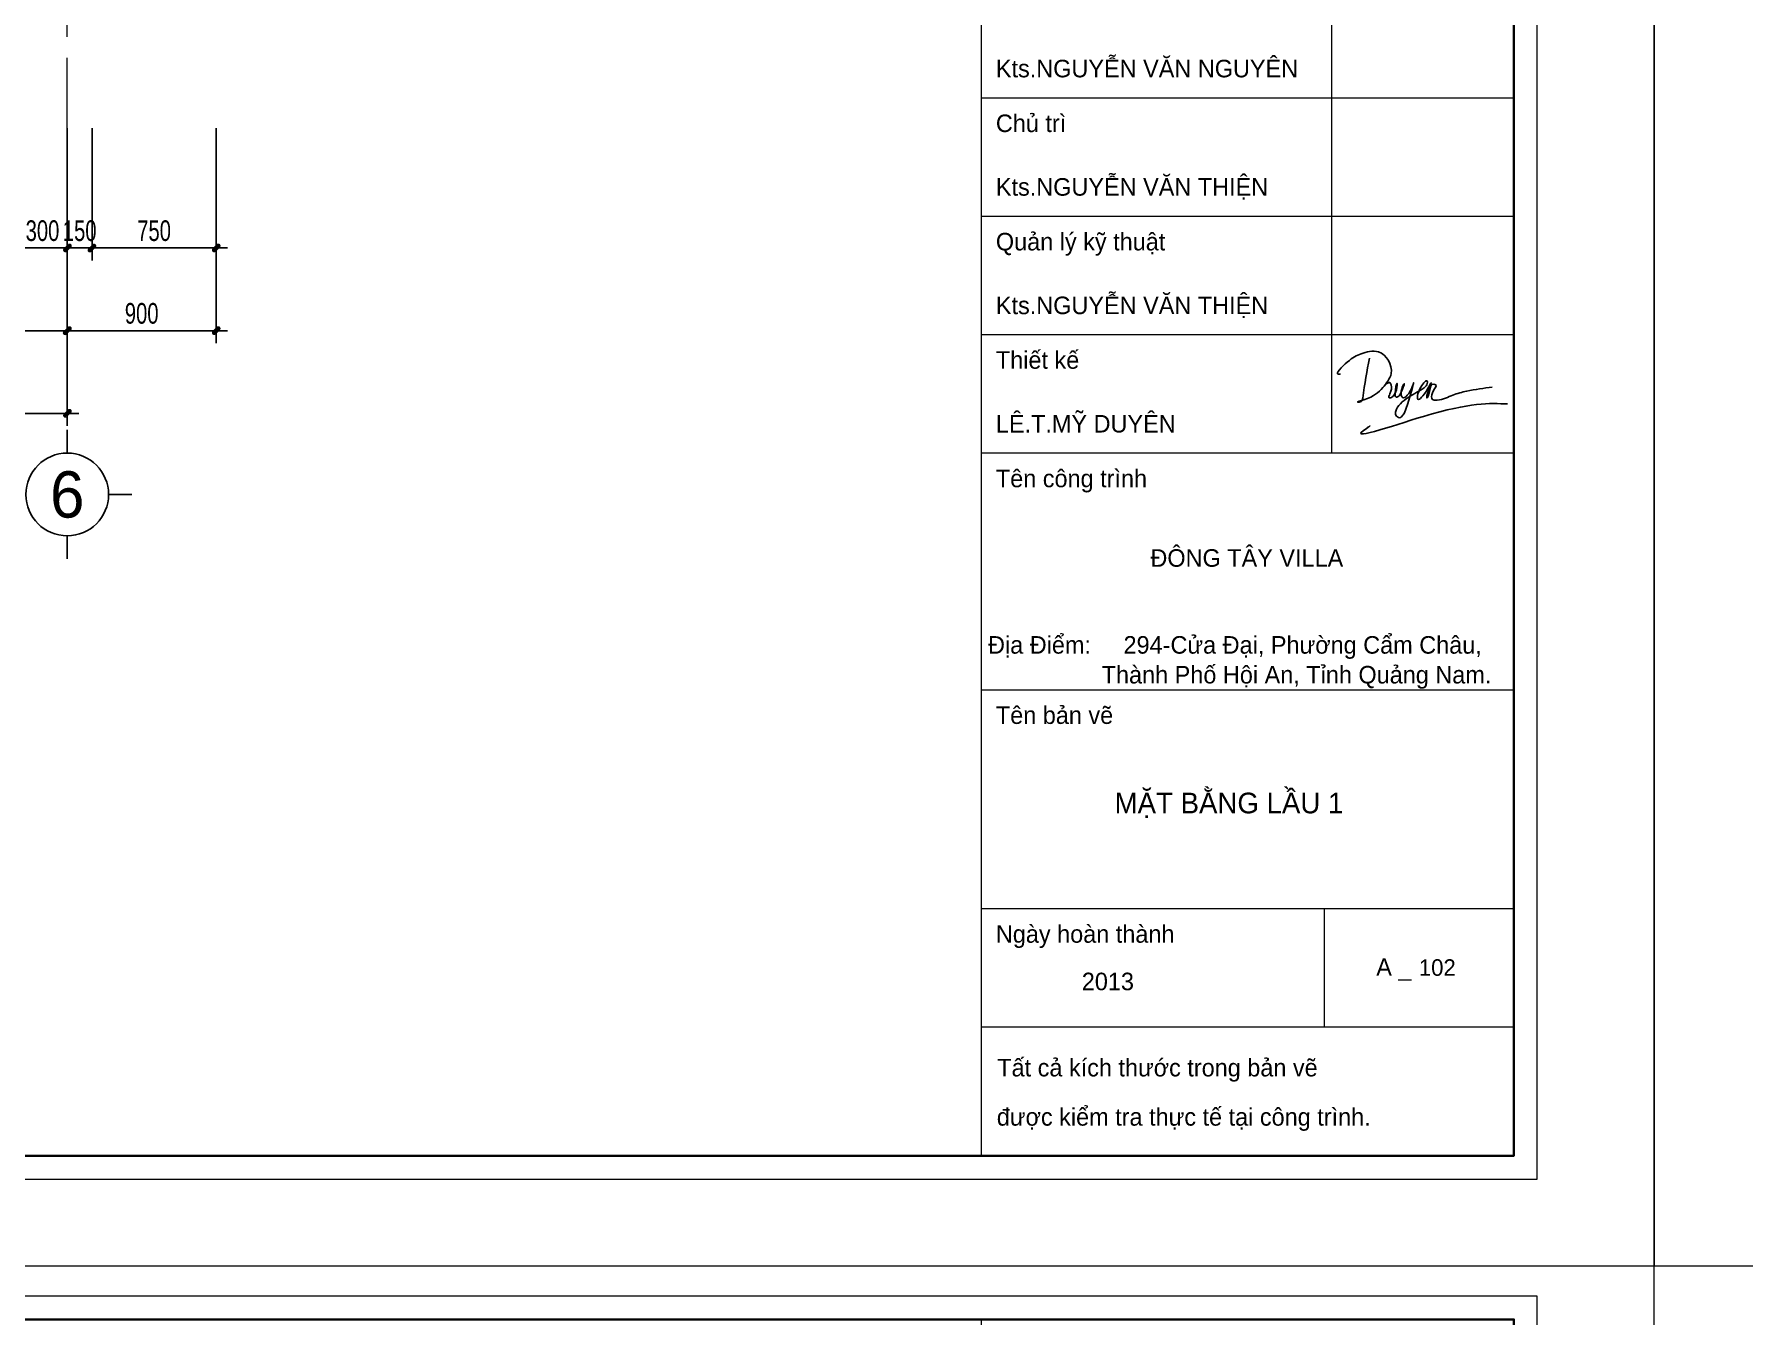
# Model space of a CAD drawing. Header units: inches. Extents: x 88947 to 296847, y 35049 to 161062.
# Drawn here: x 168248 to 178590, y 55750 to 63500 of the extents above; entities that cross this region are included whole.
import ezdxf
from ezdxf.enums import TextEntityAlignment as Align

# ---------------------------------------------------------------- set-up
doc = ezdxf.new("R2010")
doc.units = ezdxf.units.IN
doc.header["$MEASUREMENT"] = 0
doc.header["$PDMODE"] = 1
doc.linetypes.add('ACAD_ISO03W100', pattern=[30, 12, -18])
doc.linetypes.add('CENTER', pattern=[50.8, 31.75, -6.35, 6.35, -6.35])
for name, color, linetype, lineweight in [('0.15', 175, 'Continuous', 20), ('A-Dims', 145, 'Continuous', 25), ('A-Text', 30, 'Continuous', 9), ('A-Wall', 2, 'Continuous', 35), ('DIM', 7, 'Continuous', 25), ('GHICHU', 40, 'Continuous', 18), ('KHUNG 2', 144, 'Continuous', 18), ('NETMANH', 192, 'Continuous', 18), ('TRUC', 252, 'ACAD_ISO03W100', 13)]:
    doc.layers.add(name, color=color, linetype=linetype, lineweight=lineweight)
doc.layers.add('text', color=2, linetype='Continuous')
doc.styles.add('FRANKO', font='VFRANKO.TTF')
doc.styles.add('VHELVEN', font='VHELVEN.TTF')
doc.styles.add('VNI-HELVE-CONDENSE', font='VNARIAL.TTF', dxfattribs={"width": 0.7})
doc.dimstyles.new('TAS-100', dxfattribs={"dimscale": 50, "dimtxt": 2.5, "dimasz": 0.7, "dimexe": 1.5, "dimexo": 1.5, "dimgap": 0.8, "dimtad": 1, "dimdec": 0, "dimzin": 3, "dimdsep": 46, "dimtxsty": 'VNI-HELVE-CONDENSE', "dimblk": 'TICK', "dimcen": 2.5, "dimclrt": 71, "dimazin": 2, "dimtfac": 0.75, "dimtdec": 0, "dimtix": 1, "dimtmove": 2, "dimatfit": 2, "dimldrblk": 'TICK123', "dimfxl": 1.5, "dimtolj": 1, "dimtzin": 0, "dimarcsym": 0})

# ---------------------------------------------------------------- blocks, each defined once
blk = doc.blocks.new('TICK')
at = {"layer": 'A-Dims', "color": 1}
for p, q in [((-2, 0), (2, 0)), ((0, 1.5), (0, -1.5))]:
    blk.add_line(p, q, dxfattribs=at)
at = {"layer": 'A-Dims', "color": 1, "const_width": 0.788}
blk.add_lwpolyline([(-0.33, -0.35), (0.38, 0.38)], dxfattribs=at)
at = {"layer": 'A-Dims', "color": 1, "const_width": 0.394}
for points in [[(0.24, 0.52, -0.414214), (0.52, 0.52, -1)], [(0.52, 0.52, -0.414214), (0.52, 0.24, -1)], [(-0.47, -0.21, 0.414214), (-0.47, -0.49, 1)], [(-0.47, -0.49, 0.414214), (-0.19, -0.49, 1)]]:
    blk.add_lwpolyline(points, format="xyb", dxfattribs=at)
blk = doc.blocks.new('*D53')
at = {"layer": 'Defpoints', "color": 0}
for p in [(164948, 62207), (168448, 62207), (168448, 61707)]:
    blk.add_point(p, dxfattribs=at)
at = {"layer": 'DIM', "color": 0, "lineweight": -2}
for p, q in [((164948, 62132), (164948, 61632)), ((168448, 62132), (168448, 61632)), ((164983, 61707), (168413, 61707))]:
    blk.add_line(p, q, dxfattribs=at)
at = {"layer": 'DIM', "color": 0, "lineweight": -2, "xscale": 35, "yscale": 35, "zscale": 35, "rotation": 180}
blk.add_blockref('TICK', (164948, 61707), dxfattribs=at)
at = {"layer": 'DIM', "color": 0, "lineweight": -2, "xscale": 35, "yscale": 35, "zscale": 35}
blk.add_blockref('TICK', (168448, 61707), dxfattribs=at)
at = {"layer": 'DIM', "color": 71, "insert": (166698, 61811), "char_height": 125, "attachment_point": 5, "style": 'VNI-HELVE-CONDENSE'}
blk.add_mtext('\\A1;3500', dxfattribs=at)
blk = doc.blocks.new('TICK123')
at = {"layer": 'A-Dims', "color": 1}
blk.add_lwpolyline([(0.05, 0, 0, 0.84, 0), (-2.11, 0, 8.4, 8.4, 0)], format="xyseb", dxfattribs=at)
blk = doc.blocks.new('*D54')
at = {"layer": 'Defpoints', "color": 0}
for p in [(156048, 62207), (168448, 62207), (168448, 61207)]:
    blk.add_point(p, dxfattribs=at)
at = {"layer": 'DIM', "color": 0, "lineweight": -2}
for p, q in [((156048, 62132), (156048, 61132)), ((168448, 62132), (168448, 61132)), ((156083, 61207), (168413, 61207))]:
    blk.add_line(p, q, dxfattribs=at)
at = {"layer": 'DIM', "color": 0, "lineweight": -2, "xscale": 35, "yscale": 35, "zscale": 35, "rotation": 180}
blk.add_blockref('TICK', (156048, 61207), dxfattribs=at)
at = {"layer": 'DIM', "color": 0, "lineweight": -2, "xscale": 35, "yscale": 35, "zscale": 35}
blk.add_blockref('TICK', (168448, 61207), dxfattribs=at)
at = {"layer": 'DIM', "color": 71, "insert": (162248, 61311), "char_height": 125, "attachment_point": 5, "style": 'VNI-HELVE-CONDENSE'}
blk.add_mtext('\\A1;12400', dxfattribs=at)
blk = doc.blocks.new('A$C22DF5D2D')
for points in [[(-10, 1159), (-123, 479), (-148, 421), (-212, 409), (-104, 451), (219, 660), (363, 901), (147, 1267), (-150, 1235), (-388, 1094), (-537, 889), (-506, 892)], [(255, 700), (290, 728), (339, 743), (363, 705), (341, 552), (331, 483), (357, 485), (464, 729), (431, 561), (448, 495), (513, 535), (530, 566), (588, 726), (535, 529), (559, 486), (639, 526), (747, 742), (622, 304), (565, 189), (507, 143), (444, 188), (443, 257), (521, 382), (803, 578), (926, 655), (981, 729), (981, 766), (870, 665), (831, 456), (904, 515), (1051, 736), (976, 480), (1094, 717), (1127, 703), (1105, 634), (1056, 499), (1066, 460), (1148, 442), (1421, 530), (1656, 597), (2094, 666)], [(2356, 378), (916, 165), (-61, -39), (0, 0), (-61, -39)]]:
    blk.add_spline(points, degree=3)
blk = doc.blocks.new('khung ten')
at = {"layer": '0.15', "ltscale": 0.7}
blk.add_line((301249, -213090), (305804, -213090), dxfattribs=at)
at = {"layer": 'A-Wall', "ltscale": 0.7}
blk.add_lwpolyline([(267204, -219099), (305804, -219099), (305804, -190799), (267204, -190799)], close=True, dxfattribs=at)
at = {"layer": 'KHUNG 2', "ltscale": 0.7}
for p, q in [((301249, -219099), (301249, -190799)), ((304246, -213090), (304246, -209041)), ((301249, -210053), (305804, -210053)), ((301249, -211065), (305804, -211065)), ((301249, -212078), (305804, -212078)), ((301249, -213090), (305804, -213090)), ((301249, -215115), (305804, -215115)), ((301249, -216986), (305804, -216986)), ((304185, -217998), (304185, -216986)), ((301249, -217998), (305804, -217998))]:
    blk.add_line(p, q, dxfattribs=at)
blk.add_lwpolyline([(267004, -219299), (306004, -219299), (306004, -190599), (267004, -190599)], close=True, dxfattribs=at)
at = {"layer": 'NETMANH', "ltscale": 0.7}
blk.add_lwpolyline([(265004, -220042), (307004, -220042), (307004, -190342), (265004, -190342)], close=True, dxfattribs=at)
at = {"layer": 'text', "linetype": 'Continuous', "xscale": 0.5, "yscale": 0.5, "zscale": 0.5}
blk.add_blockref('A$C22DF5D2D', (304573, -212860), dxfattribs=at)
at = {"layer": 'text', "linetype": 'Continuous', "style": 'FRANKO'}
for s, p in [('Kts.NGUYEÃN VAÊN NGUYEÂN', (301373, -209878)), ('Chuû trì', (301373, -210346)), ('Kts.NGUYEÃN VAÊN THIEÄN', (301373, -210890)), ('Quaûn lyù kyõ thuaät', (301373, -211358)), ('Kts.NGUYEÃN VAÊN THIEÄN', (301373, -211903)), ('Thieát keá', (301373, -212370)), ('LEÂ.T.MYÕ DUYEÂN', (301373, -212915)), ('Teân coâng trình', (301373, -213383)), ('ÑOÂNG TAÂY VILLA', (302695, -214063)), ('Ñòa Ñieåm:     294-Cöûa Ñaïi, Phöôøng Caåm Chaâu, ', (301306, -214806)), ('Thaønh Phoá Hoäi An, Tænh Quaûng Nam.', (302278, -215061)), ('Teân baûn veõ ', (301373, -215407)), ('Ngaøy hoaøn thaønh', (301373, -217278)), ('A _ ', (304627, -217560)), ('2013', (302108, -217684)), ('Taát caû kích thöôùc trong baûn veõ ', (301385, -218421)), ('ñöôïc kieåm tra thöïc teá taïi coâng trình.', (301381, -218842))]:
    blk.add_text(s, height=150, dxfattribs=at).set_placement(p)
blk = doc.blocks.new('*D147')
at = {"layer": 'Defpoints', "color": 0}
for p in [(168448, 63007), (168598, 63007), (168448, 62207)]:
    blk.add_point(p, dxfattribs=at)
at = {"layer": 'DIM', "color": 0, "lineweight": -2}
for p, q in [((168448, 62932), (168448, 62132)), ((168598, 62932), (168598, 62132)), ((168413, 62207), (168378, 62207)), ((168598, 62207), (168448, 62207)), ((168633, 62207), (168668, 62207))]:
    blk.add_line(p, q, dxfattribs=at)
at = {"layer": 'DIM', "color": 0, "lineweight": -2, "xscale": 35, "yscale": 35, "zscale": 35}
blk.add_blockref('TICK', (168448, 62207), dxfattribs=at)
at = {"layer": 'DIM', "color": 0, "lineweight": -2, "xscale": 35, "yscale": 35, "zscale": 35, "rotation": 180}
blk.add_blockref('TICK', (168598, 62207), dxfattribs=at)
at = {"layer": 'DIM', "color": 71, "insert": (168523, 62311), "char_height": 125, "attachment_point": 5, "style": 'VNI-HELVE-CONDENSE'}
blk.add_mtext('\\A1;150', dxfattribs=at)
blk = doc.blocks.new('*D148')
at = {"layer": 'Defpoints', "color": 0}
for p in [(168598, 63007), (169348, 63007), (168598, 62207)]:
    blk.add_point(p, dxfattribs=at)
at = {"layer": 'DIM', "color": 0, "lineweight": -2}
for p, q in [((168598, 62932), (168598, 62132)), ((169348, 62932), (169348, 62132)), ((169313, 62207), (168633, 62207))]:
    blk.add_line(p, q, dxfattribs=at)
at = {"layer": 'DIM', "color": 0, "lineweight": -2, "xscale": 35, "yscale": 35, "zscale": 35, "rotation": 180}
blk.add_blockref('TICK', (168598, 62207), dxfattribs=at)
at = {"layer": 'DIM', "color": 0, "lineweight": -2, "xscale": 35, "yscale": 35, "zscale": 35}
blk.add_blockref('TICK', (169348, 62207), dxfattribs=at)
at = {"layer": 'DIM', "color": 71, "insert": (168973, 62311), "char_height": 125, "attachment_point": 5, "style": 'VNI-HELVE-CONDENSE'}
blk.add_mtext('\\A1;750', dxfattribs=at)
blk = doc.blocks.new('*D149')
at = {"layer": 'Defpoints', "color": 0}
for p in [(168448, 62207), (169348, 62207), (168448, 61707)]:
    blk.add_point(p, dxfattribs=at)
at = {"layer": 'DIM', "color": 0, "lineweight": -2}
for p, q in [((168448, 62132), (168448, 61632)), ((169348, 62132), (169348, 61632)), ((169313, 61707), (168483, 61707))]:
    blk.add_line(p, q, dxfattribs=at)
at = {"layer": 'DIM', "color": 0, "lineweight": -2, "xscale": 35, "yscale": 35, "zscale": 35, "rotation": 180}
blk.add_blockref('TICK', (168448, 61707), dxfattribs=at)
at = {"layer": 'DIM', "color": 0, "lineweight": -2, "xscale": 35, "yscale": 35, "zscale": 35}
blk.add_blockref('TICK', (169348, 61707), dxfattribs=at)
at = {"layer": 'DIM', "color": 71, "insert": (168898, 61811), "char_height": 125, "attachment_point": 5, "style": 'VNI-HELVE-CONDENSE'}
blk.add_mtext('\\A1;900', dxfattribs=at)
blk = doc.blocks.new('*D154')
at = {"layer": 'Defpoints', "color": 0}
for p in [(168148, 63007), (168448, 63007), (168448, 62207)]:
    blk.add_point(p, dxfattribs=at)
at = {"layer": 'DIM', "color": 0, "lineweight": -2}
for p, q in [((168148, 62932), (168148, 62132)), ((168448, 62932), (168448, 62132)), ((168183, 62207), (168413, 62207))]:
    blk.add_line(p, q, dxfattribs=at)
at = {"layer": 'DIM', "color": 0, "lineweight": -2, "xscale": 35, "yscale": 35, "zscale": 35, "rotation": 180}
blk.add_blockref('TICK', (168148, 62207), dxfattribs=at)
at = {"layer": 'DIM', "color": 0, "lineweight": -2, "xscale": 35, "yscale": 35, "zscale": 35}
blk.add_blockref('TICK', (168448, 62207), dxfattribs=at)
at = {"layer": 'DIM', "color": 71, "insert": (168298, 62311), "char_height": 125, "attachment_point": 5, "style": 'VNI-HELVE-CONDENSE'}
blk.add_mtext('\\A1;300', dxfattribs=at)
blk = doc.blocks.new('TRUCCOT')
for p, q in [((0, -140), (0, 0)), ((-250, -390), (-390, -390)), ((250, -390), (390, -390)), ((0, -640), (0, -780))]:
    blk.add_line(p, q)
blk.add_circle((0, -390), 250)
at = {"layer": 'GHICHU', "style": 'VHELVEN'}
blk.add_attdef('TRUC', text='', height=280, dxfattribs=at).set_placement((0, -390), align=Align.MIDDLE_CENTER)

msp = doc.modelspace()

# ---------------------------------------------------------------- linework, layer by layer
at = {"layer": 'TRUC', "linetype": 'CENTER', "ltscale": 20}
msp.add_lwpolyline([(168447.7, 61706.8), (168447.7, 74206.8)], dxfattribs=at)

# ---------------------------------------------------------------- block references
at = {"layer": 'A-Text', "xscale": 0.7071428571362048, "yscale": 0.7071428573544836, "zscale": 0.7071428573664265}
for p in [(-39048.5, 211652.7), (-9348.5, 211652.7), (-39048.5, 190650.5)]:
    msp.add_blockref('khung ten', p, dxfattribs=at)
at = {"layer": 'DIM'}
ref = msp.add_blockref('TRUCCOT', (168447.7, 61106.8), dxfattribs=at)
ref.add_attrib('TRUC', '6', dxfattribs={"layer": 'GHICHU', "height": 280, "style": 'FRANKO'}).set_placement((168447.7, 60716.8), align=Align.MIDDLE_CENTER)

# ---------------------------------------------------------------- texts
at = {"layer": 'text', "style": 'FRANKO'}
for s, height, p in [('MAËT BAÈNG LAÀU 1', 125, (174783.4, 58788.6)), ('102', 100, (176624.1, 57806.2))]:
    msp.add_text(s, height=height, dxfattribs=at).set_placement(p)

# ---------------------------------------------------------------- dimensions: what is measured, and where the dimension line sits
at = {"layer": 'DIM'}
for base, p1, p2, picture, middle in [((168447.7, 62206.8), (168147.7, 63006.8), (168447.7, 63006.8), '*D154', (168297.7, 62310.7)), ((168447.7, 61206.8), (156047.7, 62206.8), (168447.7, 62206.8), '*D54', (162247.7, 61310.6)), ((168447.7, 61706.8), (164947.7, 62206.8), (168447.7, 62206.8), '*D53', (166697.7, 61810.7))]:
    dim = msp.add_linear_dim(base=base, p1=p1, p2=p2, dimstyle='TAS-100', dxfattribs=at)
    dim.commit()
    dim.dimension.update_dxf_attribs({"geometry": picture, "text_midpoint": middle})
for base, p1, p2, picture, middle in [((168447.7, 62206.8), (168597.7, 63006.8), (168447.7, 63006.8), '*D147', (168522.7, 62310.6)), ((168597.7, 62206.8), (169347.7, 63006.8), (168597.7, 63006.8), '*D148', (168972.7, 62310.6)), ((168447.7, 61706.8), (169347.7, 62206.8), (168447.7, 62206.8), '*D149', (168897.7, 61810.6))]:
    dim = msp.add_linear_dim(base=base, p1=p1, p2=p2, angle=180, dimstyle='TAS-100', dxfattribs=at)
    dim.commit()
    dim.dimension.update_dxf_attribs({"geometry": picture, "text_midpoint": middle})

doc.saveas('drawing.dxf')
